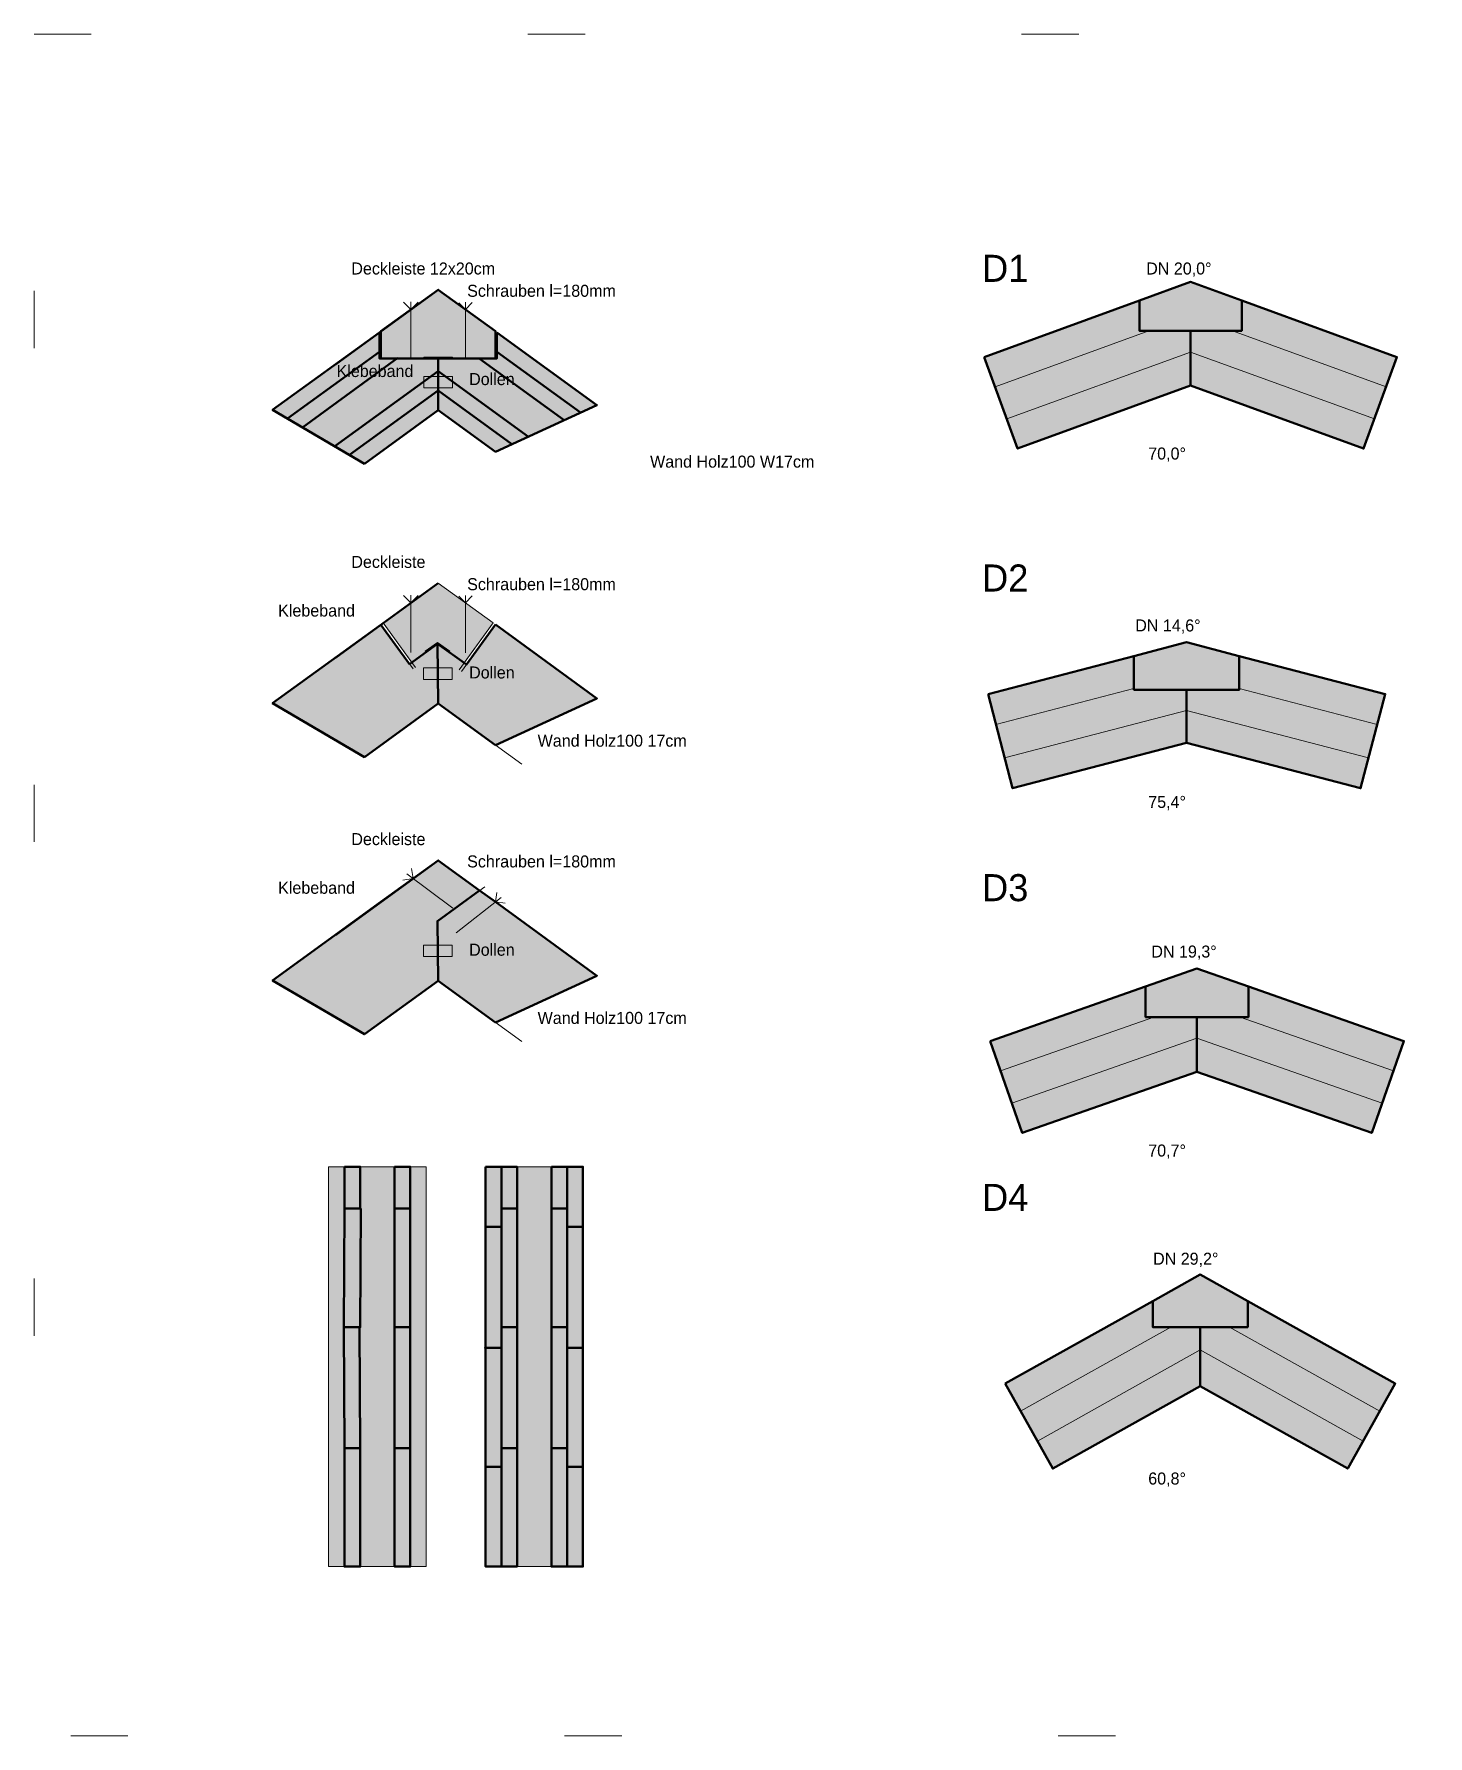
# Model space of a CAD drawing. Header units: metres. Extents: x -10.1 to 11.3, y -12.1 to -0.2.
# Drawn here: x -1.425 to 1.009, y -5.194 to -2.224 of the extents above; entities that cross this region are included whole.
import ezdxf

# ---------------------------------------------------------------- set-up
doc = ezdxf.new("R2010")
doc.units = ezdxf.units.M
doc.header["$LTSCALE"] = 0.254
doc.header["$PDMODE"] = 1
doc.header["$PDSIZE"] = -2
doc.linetypes.add('ACAD_ISO07W100', pattern=[3, 0, -3])
doc.linetypes.add('Dash Style-5', pattern=[0.041656, 0.013885, -0.027771])
for name, color, linetype, lineweight, true_color in [('Dimension', 7, 'Continuous', 5, 0x000000), ('Fläche-Holz', 30, 'Continuous', 5, 0xff7f00), ('Linie ... Line-Plankopf', 7, 'ACAD_ISO07W100', 5, 0x000000), ('Linie-Detail', 1, 'Continuous', 25, 0xff0000), ('None', 7, 'Continuous', 5, 0x000000), ('Schnitt-Holz', 7, 'Continuous', 50, 0x995f4c)]:
    doc.layers.add(name, color=color, linetype=linetype, lineweight=lineweight, true_color=true_color)
doc.layers.add('Linie-Verdeckt', color=7, linetype='Dash Style-5', lineweight=5)
doc.styles.add('textstyle18', font='')
doc.styles.add('textstyle19', font='')
doc.styles.add('textstyle20', font='')
doc.styles.add('textstyle21', font='')
doc.styles.add('textstyle22', font='')
doc.styles.add('textstyle23', font='')
doc.styles.add('textstyle24', font='')
doc.styles.add('textstyle25', font='')
doc.styles.add('textstyle26', font='')
doc.styles.add('textstyle27', font='')
doc.styles.add('textstyle28', font='')
doc.styles.add('textstyle29', font='')
doc.styles.add('textstyle30', font='')
doc.styles.add('textstyle31', font='')
doc.styles.add('textstyle32', font='')
doc.styles.add('textstyle33', font='')
doc.styles.add('textstyle34', font='')
doc.styles.add('textstyle35', font='')
doc.styles.add('textstyle36', font='')
doc.styles.add('textstyle37', font='')
doc.styles.add('textstyle38', font='')
doc.styles.add('textstyle39', font='')
doc.styles.add('textstyle40', font='')
doc.styles.add('textstyle41', font='')
doc.styles.add('textstyle42', font='')
doc.styles.add('textstyle43', font='')
doc.styles.add('textstyle44', font='')
doc.styles.get('textstyle18').set_extended_font_data('Futura Light BT')
doc.styles.get('textstyle19').set_extended_font_data('Futura Light BT')
doc.styles.get('textstyle20').set_extended_font_data('Futura Light BT')
doc.styles.get('textstyle21').set_extended_font_data('Futura Light BT')
doc.styles.get('textstyle22').set_extended_font_data('Futura Light BT')
doc.styles.get('textstyle23').set_extended_font_data('Futura Light BT')
doc.styles.get('textstyle24').set_extended_font_data('Futura Light BT')
doc.styles.get('textstyle25').set_extended_font_data('Futura Light BT')
doc.styles.get('textstyle26').set_extended_font_data('Futura Light BT')
doc.styles.get('textstyle27').set_extended_font_data('Futura Light BT')
doc.styles.get('textstyle28').set_extended_font_data('Futura Light BT')
doc.styles.get('textstyle29').set_extended_font_data('Futura Light BT')
doc.styles.get('textstyle30').set_extended_font_data('Futura Light BT')
doc.styles.get('textstyle31').set_extended_font_data('Futura Light BT')
doc.styles.get('textstyle32').set_extended_font_data('Futura Light BT')
doc.styles.get('textstyle33').set_extended_font_data('Futura Light BT')
doc.styles.get('textstyle34').set_extended_font_data('Futura Light BT')
doc.styles.get('textstyle35').set_extended_font_data('Futura Light BT')
doc.styles.get('textstyle36').set_extended_font_data('Futura Light BT')
doc.styles.get('textstyle37').set_extended_font_data('Futura Light BT')
doc.styles.get('textstyle38').set_extended_font_data('Futura Light BT')
doc.styles.get('textstyle39').set_extended_font_data('Futura Light BT')
doc.styles.get('textstyle40').set_extended_font_data('Futura Light BT')
doc.styles.get('textstyle41').set_extended_font_data('Futura Light BT')
doc.styles.get('textstyle42').set_extended_font_data('Futura Light BT')
doc.styles.get('textstyle43').set_extended_font_data('Futura Light BT')
doc.styles.get('textstyle44').set_extended_font_data('Futura Light BT')

# ---------------------------------------------------------------- blocks, each defined once
blk = doc.blocks.new('Group')
at = {"layer": 'None', "color": 7, "lineweight": 5}
for q in [(-0.8459, -3.7945), (-0.8613, -3.8149)]:
    blk.add_line((-0.8433, -3.8122), q, dxfattribs=at)
at = {"layer": 'None', "color": 7, "linetype": 'Dash Style-5', "lineweight": 5}
blk.add_line((-0.8541, -3.8042), (-0.6988, -3.9195), dxfattribs=at)
blk = doc.blocks.new('Group-1')
at = {"layer": 'None', "color": 7, "linetype": 'Dash Style-5', "lineweight": 5}
blk.add_line((-0.6896, -3.8452), (-0.8411, -3.9643), dxfattribs=at)
at = {"layer": 'None', "color": 7, "lineweight": 5}
for p, q in [((-0.6996, -3.8531), (-0.6826, -3.8551)), ((-0.6994, -3.853), (-0.6975, -3.8368))]:
    blk.add_line(p, q, dxfattribs=at)

msp = doc.modelspace()

# ---------------------------------------------------------------- hatches: boundary and pattern name
at = {"layer": 'None', "linetype": 'Continuous', "lineweight": 0, "transparency": 33554687}
for points in [[(-0.7442, -2.7879), (-0.6942, -2.7879), (-0.6942, -2.7899), (-0.7442, -2.7899)], [(-0.7419, -3.3009), (-0.7205, -3.2853), (-0.7193, -3.287), (-0.7407, -3.3025)], [(-0.7001, -3.3024), (-0.7216, -3.287), (-0.7205, -3.2854), (-0.699, -3.3008)]]:
    msp.add_hatch(color=256, dxfattribs=at).paths.add_polyline_path(points, flags=0)
at = {"layer": 'Schnitt-Holz', "linetype": 'Continuous', "lineweight": 0, "true_color": 0xffdf7f, "transparency": 33554687}
for points in [[(-0.8192, -2.7899), (-0.8192, -2.7425), (-0.7192, -2.6699), (-0.6192, -2.7422), (-0.6192, -2.7899)], [(0.505, -2.7414), (0.505, -2.6888), (0.5943, -2.6563), (0.6835, -2.6888), (0.6835, -2.7414)], [(0.234, -2.7875), (0.505, -2.6888), (0.505, -2.7414), (0.5943, -2.7414), (0.5943, -2.8372), (0.2922, -2.9472)], [(0.5943, -2.7414), (0.6835, -2.7414), (0.6835, -2.6888), (0.9545, -2.7875), (0.8963, -2.9472), (0.5943, -2.8372)], [(-0.7193, -2.88), (-0.7193, -2.7899), (-0.8217, -2.7899), (-0.8217, -2.7443), (-1.0082, -2.8798), (-0.8479, -2.9735)], [(-0.6167, -2.7443), (-0.6167, -2.7899), (-0.7193, -2.7899), (-0.7193, -2.88), (-0.7193, -2.8801), (-0.6191, -2.9528), (-0.4421, -2.8712)], [(-0.8151, -3.2515), (-0.7192, -3.1819), (-0.6233, -3.2515), (-0.6738, -3.3213), (-0.7205, -3.2878), (-0.7652, -3.3203)], [(-0.7193, -3.392), (-0.7205, -3.2878), (-0.7692, -3.3232), (-0.8192, -3.2545), (-1.0082, -3.3917), (-0.8479, -3.4855)], [(-0.6192, -3.2544), (-0.6698, -3.3242), (-0.7205, -3.2878), (-0.7193, -3.392), (-0.7193, -3.3921), (-0.6191, -3.4647), (-0.4421, -3.3832)], [(0.4954, -3.3679), (0.4954, -3.3092), (0.5874, -3.2852), (0.6793, -3.3092), (0.6793, -3.3679)], [(0.2407, -3.3755), (0.2835, -3.54), (0.5874, -3.4609), (0.5874, -3.3679), (0.4954, -3.3679), (0.4954, -3.3092)], [(0.5874, -3.3679), (0.6793, -3.3679), (0.6793, -3.3092), (0.9341, -3.3755), (0.8912, -3.54), (0.5874, -3.4609)], [(-0.7193, -3.8758), (-0.7205, -3.7716), (-0.6469, -3.7182), (-0.7192, -3.6657), (-0.8192, -3.7383), (-1.0082, -3.8756), (-0.8479, -3.9693)], [(-0.6192, -3.7383), (-0.6469, -3.7182), (-0.7205, -3.7716), (-0.7193, -3.8758), (-0.7193, -3.8759), (-0.6191, -3.9486), (-0.4421, -3.867)], [(0.5158, -3.8859), (0.6055, -3.8545), (0.6952, -3.8859), (0.6952, -3.9393), (0.5158, -3.9393)], [(0.2443, -3.981), (0.3005, -4.1414), (0.6055, -4.0346), (0.6055, -3.9393), (0.5158, -3.9393), (0.5158, -3.8859)], [(0.6055, -4.0346), (0.6055, -3.9393), (0.6952, -3.9393), (0.6952, -3.8859), (0.9667, -3.981), (0.9105, -4.1414)], [(-0.8829, -4.2003), (-0.8553, -4.2004), (-0.8554, -4.2733), (-0.883, -4.2733)], [(-0.7954, -4.2003), (-0.7679, -4.2003), (-0.7679, -4.2733), (-0.7954, -4.2733)], [(-0.6364, -4.2003), (-0.6089, -4.2003), (-0.6089, -4.3053), (-0.6364, -4.3053)], [(-0.6089, -4.2003), (-0.5814, -4.2003), (-0.5814, -4.2733), (-0.6089, -4.2733)], [(-0.5214, -4.2003), (-0.4939, -4.2003), (-0.4939, -4.2733), (-0.5214, -4.2733)], [(-0.4939, -4.2003), (-0.4664, -4.2003), (-0.4664, -4.3053), (-0.4939, -4.3053)], [(-0.883, -4.2733), (-0.8544, -4.2734), (-0.8554, -4.4804), (-0.884, -4.4803)], [(-0.7954, -4.2733), (-0.7679, -4.2733), (-0.7679, -4.4803), (-0.7954, -4.4803)], [(-0.6089, -4.2733), (-0.5814, -4.2733), (-0.5814, -4.4803), (-0.6089, -4.4803)], [(-0.5214, -4.2733), (-0.4939, -4.2733), (-0.4939, -4.4803), (-0.5214, -4.4803)], [(-0.6364, -4.3053), (-0.6089, -4.3053), (-0.6089, -4.5163), (-0.6364, -4.5163)], [(-0.4939, -4.3053), (-0.4664, -4.3053), (-0.4664, -4.5163), (-0.4939, -4.5163)], [(0.5282, -4.4801), (0.5282, -4.4348), (0.6111, -4.3885), (0.6941, -4.4348), (0.6941, -4.4801)], [(0.2707, -4.5787), (0.3536, -4.7271), (0.6111, -4.5832), (0.6111, -4.4801), (0.5282, -4.4801), (0.5282, -4.4348)], [(0.6111, -4.4801), (0.6941, -4.4801), (0.6941, -4.4348), (0.9516, -4.5787), (0.8686, -4.7271), (0.6111, -4.5832)], [(-0.884, -4.4803), (-0.8565, -4.4801), (-0.8554, -4.6911), (-0.8829, -4.6913)], [(-0.7954, -4.4803), (-0.7679, -4.4803), (-0.7679, -4.6913), (-0.7954, -4.6913)], [(-0.6089, -4.4803), (-0.5814, -4.4803), (-0.5814, -4.6913), (-0.6089, -4.6913)], [(-0.5214, -4.4803), (-0.4939, -4.4803), (-0.4939, -4.6913), (-0.5214, -4.6913)], [(-0.6364, -4.5163), (-0.6089, -4.5163), (-0.6089, -4.7243), (-0.6364, -4.7243)], [(-0.4939, -4.5163), (-0.4664, -4.5163), (-0.4664, -4.7243), (-0.4939, -4.7243)], [(-0.8829, -4.6913), (-0.8554, -4.6913), (-0.8554, -4.8982), (-0.8829, -4.8982)], [(-0.7954, -4.6913), (-0.7679, -4.6913), (-0.7679, -4.8982), (-0.7954, -4.8982)], [(-0.6089, -4.6913), (-0.5814, -4.6913), (-0.5814, -4.8982), (-0.6089, -4.8982)], [(-0.5214, -4.6913), (-0.4939, -4.6913), (-0.4939, -4.8982), (-0.5214, -4.8982)], [(-0.6364, -4.7243), (-0.6089, -4.7243), (-0.6089, -4.8982), (-0.6364, -4.8982)], [(-0.4939, -4.7243), (-0.4664, -4.7243), (-0.4664, -4.8982), (-0.4939, -4.8982)]]:
    msp.add_hatch(color=41, dxfattribs=at).paths.add_polyline_path(points, flags=0)

# ---------------------------------------------------------------- linework, layer by layer
at = {"layer": 'Fläche-Holz', "color": 40, "true_color": 0xffbf00}
for points in [[(-0.9104, -4.8982), (-0.8829, -4.8982), (-0.9104, -4.2003), (-0.8829, -4.2003)], [(-0.8554, -4.8982), (-0.7954, -4.8982), (-0.8554, -4.2003), (-0.7954, -4.2003)], [(-0.7679, -4.8982), (-0.7404, -4.8982), (-0.7679, -4.2003), (-0.7404, -4.2003)], [(-0.5814, -4.8982), (-0.5214, -4.8982), (-0.5814, -4.2003), (-0.5214, -4.2003)]]:
    msp.add_solid(points, dxfattribs=at)
at = {"layer": 'Linie ... Line-Plankopf', "flags": 128}
msp.add_lwpolyline([(-1.4248, -2.2237), (2.7752, -2.2237), (2.7752, -5.1937), (-1.4248, -5.1937)], close=True, dxfattribs=at)
at = {"layer": 'Linie-Verdeckt'}
for points in [[(-0.7443, -2.8213), (-0.6943, -2.8213), (-0.6943, -2.8413), (-0.7443, -2.8413)], [(-0.7449, -3.3299), (-0.6949, -3.3299), (-0.6949, -3.3499), (-0.7449, -3.3499)], [(-0.7449, -3.8137), (-0.6949, -3.8137), (-0.6949, -3.8337), (-0.7449, -3.8337)]]:
    msp.add_lwpolyline(points, close=True, dxfattribs=at)
at = {"layer": 'None', "lineweight": 5}
for p, q in [((0.5943, -2.6563), (0.234, -2.7875)), ((0.5943, -2.6563), (0.505, -2.6888)), ((0.5943, -2.6563), (0.9545, -2.7875)), ((-0.7668, -2.7044), (-0.7796, -2.6916)), ((-0.7668, -2.7044), (-0.7541, -2.6917)), ((-0.6717, -2.7043), (-0.6833, -2.6927)), ((-0.6718, -2.7044), (-0.6597, -2.6923)), ((0.505, -2.7414), (0.505, -2.6888)), ((0.6835, -2.7414), (0.6835, -2.6888)), ((0.5212, -2.7414), (0.2529, -2.8392)), ((0.6835, -2.7414), (0.505, -2.7414)), ((0.5943, -2.7414), (0.5943, -2.8372)), ((0.6673, -2.7414), (0.9357, -2.8392)), ((0.5943, -2.7787), (0.2734, -2.8955)), ((0.5943, -2.7787), (0.9151, -2.8955)), ((0.5943, -2.8372), (0.2922, -2.9472)), ((0.5943, -2.8372), (0.8963, -2.9472)), ((-0.7668, -3.2164), (-0.7796, -3.2035)), ((-0.7668, -3.2164), (-0.7541, -3.2037)), ((-0.6717, -3.2162), (-0.6833, -3.2047)), ((-0.6718, -3.2164), (-0.6597, -3.2043)), ((-1.0082, -3.3917), (-0.8192, -3.2545)), ((-0.8192, -3.2545), (-0.763, -3.3318)), ((-0.8151, -3.2515), (-0.7589, -3.3289)), ((-0.6233, -3.2515), (-0.6827, -3.3335)), ((-0.6192, -3.2544), (-0.6787, -3.3364)), ((0.2407, -3.3755), (0.5874, -3.2852)), ((0.9341, -3.3755), (0.5874, -3.2852)), ((0.4954, -3.3092), (0.4954, -3.3679)), ((0.6793, -3.3092), (0.6793, -3.3679)), ((0.2545, -3.4287), (0.4954, -3.366)), ((0.4954, -3.3679), (0.6793, -3.3679)), ((0.9202, -3.4287), (0.6793, -3.366)), ((-0.7193, -3.3921), (-0.5733, -3.498)), ((0.2697, -3.4868), (0.5874, -3.404)), ((0.9051, -3.4868), (0.5874, -3.404)), ((0.2835, -3.54), (0.5874, -3.4609)), ((0.8912, -3.54), (0.5874, -3.4609)), ((-0.7193, -3.6657), (-0.6192, -3.7383)), ((-0.7205, -3.7716), (-0.638, -3.7117)), ((-1.0082, -3.8756), (-0.8192, -3.7383)), ((0.6055, -3.8545), (0.2443, -3.981)), ((0.6055, -3.8545), (0.5158, -3.8859)), ((0.6055, -3.8545), (0.9667, -3.981)), ((-0.7193, -3.8759), (-0.5733, -3.9818)), ((0.5158, -3.8859), (0.5158, -3.9393)), ((0.6952, -3.8859), (0.6952, -3.9393)), ((0.5299, -3.9393), (0.2625, -4.0329)), ((0.5158, -3.9393), (0.6952, -3.9393)), ((0.6811, -3.9393), (0.9486, -4.0329)), ((0.6055, -3.9763), (0.2823, -4.0895)), ((0.6055, -3.9763), (0.9287, -4.0895)), ((0.6055, -4.0346), (0.3005, -4.1414)), ((0.6055, -4.0346), (0.9105, -4.1414)), ((-0.883, -4.2733), (-0.8554, -4.2733)), ((-0.7954, -4.2733), (-0.7679, -4.2733)), ((-0.6089, -4.2733), (-0.5814, -4.2733)), ((-0.5214, -4.2733), (-0.4939, -4.2733)), ((-0.638, -4.3053), (-0.6089, -4.3053)), ((-0.4939, -4.3053), (-0.4664, -4.3053)), ((0.6111, -4.3885), (0.2707, -4.5787)), ((0.6111, -4.3885), (0.5282, -4.4348)), ((0.6111, -4.3885), (0.9516, -4.5787)), ((0.5282, -4.4348), (0.5282, -4.4801)), ((0.6941, -4.4801), (0.6941, -4.4348)), ((-0.884, -4.4803), (-0.8554, -4.4803)), ((-0.7954, -4.4803), (-0.7679, -4.4803)), ((-0.6089, -4.4803), (-0.5814, -4.4803)), ((-0.5214, -4.4803), (-0.4939, -4.4803)), ((0.5599, -4.4801), (0.2975, -4.6267)), ((0.5282, -4.4801), (0.6941, -4.4801)), ((0.6624, -4.4801), (0.9247, -4.6267)), ((-0.639, -4.5163), (-0.6089, -4.5163)), ((-0.4939, -4.5163), (-0.4664, -4.5163)), ((0.6111, -4.5202), (0.3268, -4.6791)), ((0.6111, -4.5202), (0.8955, -4.6791)), ((0.6111, -4.5832), (0.3536, -4.7271)), ((0.6111, -4.5832), (0.8686, -4.7271)), ((-0.8829, -4.6913), (-0.8554, -4.6913)), ((-0.7954, -4.6913), (-0.7679, -4.6913)), ((-0.6089, -4.6913), (-0.5814, -4.6913)), ((-0.5214, -4.6913), (-0.4939, -4.6913)), ((-0.637, -4.7243), (-0.6089, -4.7243)), ((-0.4939, -4.7243), (-0.4664, -4.7243))]:
    msp.add_line(p, q, dxfattribs=at)
at = {"layer": 'None', "linetype": 'Dash Style-5', "lineweight": 5}
for p, q in [((-0.7668, -2.6909), (-0.7668, -2.8844)), ((-0.6718, -2.6917), (-0.6718, -2.8844)), ((-0.7668, -3.2029), (-0.7668, -3.3964)), ((-0.6718, -3.2037), (-0.6718, -3.3964))]:
    msp.add_line(p, q, dxfattribs=at)
at = {"layer": 'None', "lineweight": 5}
for points in [[(-0.7442, -2.7879), (-0.6942, -2.7879), (-0.6942, -2.7899), (-0.7442, -2.7899)], [(-0.7419, -3.3009), (-0.7205, -3.2853), (-0.7193, -3.287), (-0.7407, -3.3025)], [(-0.7001, -3.3024), (-0.7216, -3.287), (-0.7205, -3.2854), (-0.699, -3.3008)], [(-0.9104, -4.2003), (-0.8829, -4.2003), (-0.8829, -4.8982), (-0.9104, -4.8982)], [(-0.8829, -4.2003), (-0.8554, -4.2003), (-0.8554, -4.8982), (-0.8829, -4.8982)], [(-0.8554, -4.2003), (-0.7954, -4.2003), (-0.7954, -4.8982), (-0.8554, -4.8982)], [(-0.7954, -4.2003), (-0.7679, -4.2003), (-0.7679, -4.8982), (-0.7954, -4.8982)], [(-0.7679, -4.2003), (-0.7404, -4.2003), (-0.7404, -4.8982), (-0.7679, -4.8982)], [(-0.6364, -4.2003), (-0.6089, -4.2003), (-0.6089, -4.8982), (-0.6364, -4.8982)], [(-0.6089, -4.2003), (-0.5814, -4.2003), (-0.5814, -4.8982), (-0.6089, -4.8982)], [(-0.5814, -4.2003), (-0.5214, -4.2003), (-0.5214, -4.8982), (-0.5814, -4.8982)], [(-0.5214, -4.2003), (-0.4939, -4.2003), (-0.4939, -4.8982), (-0.5214, -4.8982)], [(-0.4939, -4.2003), (-0.4664, -4.2003), (-0.4664, -4.8982), (-0.4939, -4.8982)]]:
    msp.add_lwpolyline(points, close=True, dxfattribs=at)
at = {"layer": 'None', "linetype": 'Continuous', "lineweight": 5}
for p in [(-0.7192, -3.1819), (-0.7192, -3.6657)]:
    msp.add_point(p, dxfattribs=at)
at = {"layer": 'Schnitt-Holz'}
for p, q in [((-0.7193, -2.6699), (-0.8986, -2.8002)), ((-1.0082, -2.8798), (-0.8217, -2.7443)), ((-0.9822, -2.8949), (-0.8217, -2.7783)), ((-0.9563, -2.9101), (-0.7894, -2.7888)), ((-0.4994, -2.8976), (-0.6476, -2.7899)), ((-0.4708, -2.8844), (-0.6168, -2.7783)), ((-0.8998, -2.9432), (-0.7193, -2.812)), ((-0.5618, -2.9264), (-0.7193, -2.812)), ((-0.8738, -2.9583), (-0.7193, -2.846)), ((-0.5905, -2.9396), (-0.7193, -2.846)), ((-0.8479, -2.9735), (-0.7193, -2.88)), ((-0.7193, -3.1819), (-0.8986, -3.3122)), ((-0.7193, -3.6657), (-0.8986, -3.796))]:
    msp.add_line(p, q, dxfattribs=at)
for points in [[(-0.8192, -2.7899), (-0.8192, -2.7425), (-0.7192, -2.6699), (-0.6192, -2.7422), (-0.6192, -2.7899)], [(0.505, -2.7414), (0.505, -2.6888), (0.5943, -2.6563), (0.6835, -2.6888), (0.6835, -2.7414)], [(0.234, -2.7875), (0.505, -2.6888), (0.505, -2.7414), (0.5943, -2.7414), (0.5943, -2.8372), (0.2922, -2.9472)], [(0.5943, -2.7414), (0.6835, -2.7414), (0.6835, -2.6888), (0.9545, -2.7875), (0.8963, -2.9472), (0.5943, -2.8372)], [(-0.7193, -2.88), (-0.7193, -2.7899), (-0.8217, -2.7899), (-0.8217, -2.7443), (-1.0082, -2.8798), (-0.8479, -2.9735)], [(-0.6167, -2.7443), (-0.6167, -2.7899), (-0.7193, -2.7899), (-0.7193, -2.88), (-0.7193, -2.8801), (-0.6191, -2.9528), (-0.4421, -2.8712)], [(-0.7193, -3.392), (-0.7205, -3.2878), (-0.7692, -3.3232), (-0.8192, -3.2545), (-1.0082, -3.3917), (-0.8479, -3.4855)], [(-0.6192, -3.2544), (-0.6698, -3.3242), (-0.7205, -3.2878), (-0.7193, -3.392), (-0.7193, -3.3921), (-0.6191, -3.4647), (-0.4421, -3.3832)], [(0.4954, -3.3679), (0.4954, -3.3092), (0.5874, -3.2852), (0.6793, -3.3092), (0.6793, -3.3679)], [(0.2407, -3.3755), (0.2835, -3.54), (0.5874, -3.4609), (0.5874, -3.3679), (0.4954, -3.3679), (0.4954, -3.3092)], [(0.5874, -3.3679), (0.6793, -3.3679), (0.6793, -3.3092), (0.9341, -3.3755), (0.8912, -3.54), (0.5874, -3.4609)], [(-0.7193, -3.8758), (-0.7205, -3.7716), (-0.6469, -3.7182), (-0.7192, -3.6657), (-0.8192, -3.7383), (-1.0082, -3.8756), (-0.8479, -3.9693)], [(-0.6192, -3.7383), (-0.6469, -3.7182), (-0.7205, -3.7716), (-0.7193, -3.8758), (-0.7193, -3.8759), (-0.6191, -3.9486), (-0.4421, -3.867)], [(0.5158, -3.8859), (0.6055, -3.8545), (0.6952, -3.8859), (0.6952, -3.9393), (0.5158, -3.9393)], [(0.2443, -3.981), (0.3005, -4.1414), (0.6055, -4.0346), (0.6055, -3.9393), (0.5158, -3.9393), (0.5158, -3.8859)], [(0.6055, -4.0346), (0.6055, -3.9393), (0.6952, -3.9393), (0.6952, -3.8859), (0.9667, -3.981), (0.9105, -4.1414)], [(-0.8829, -4.2003), (-0.8553, -4.2004), (-0.8554, -4.2733), (-0.883, -4.2733)], [(-0.7954, -4.2003), (-0.7679, -4.2003), (-0.7679, -4.2733), (-0.7954, -4.2733)], [(-0.6364, -4.2003), (-0.6089, -4.2003), (-0.6089, -4.3053), (-0.6364, -4.3053)], [(-0.6089, -4.2003), (-0.5814, -4.2003), (-0.5814, -4.2733), (-0.6089, -4.2733)], [(-0.5214, -4.2003), (-0.4939, -4.2003), (-0.4939, -4.2733), (-0.5214, -4.2733)], [(-0.4939, -4.2003), (-0.4664, -4.2003), (-0.4664, -4.3053), (-0.4939, -4.3053)], [(-0.883, -4.2733), (-0.8544, -4.2734), (-0.8554, -4.4804), (-0.884, -4.4803)], [(-0.7954, -4.2733), (-0.7679, -4.2733), (-0.7679, -4.4803), (-0.7954, -4.4803)], [(-0.6089, -4.2733), (-0.5814, -4.2733), (-0.5814, -4.4803), (-0.6089, -4.4803)], [(-0.5214, -4.2733), (-0.4939, -4.2733), (-0.4939, -4.4803), (-0.5214, -4.4803)], [(-0.6364, -4.3053), (-0.6089, -4.3053), (-0.6089, -4.5163), (-0.6364, -4.5163)], [(-0.4939, -4.3053), (-0.4664, -4.3053), (-0.4664, -4.5163), (-0.4939, -4.5163)], [(0.5282, -4.4801), (0.5282, -4.4348), (0.6111, -4.3885), (0.6941, -4.4348), (0.6941, -4.4801)], [(0.2707, -4.5787), (0.3536, -4.7271), (0.6111, -4.5832), (0.6111, -4.4801), (0.5282, -4.4801), (0.5282, -4.4348)], [(0.6111, -4.4801), (0.6941, -4.4801), (0.6941, -4.4348), (0.9516, -4.5787), (0.8686, -4.7271), (0.6111, -4.5832)], [(-0.884, -4.4803), (-0.8565, -4.4801), (-0.8554, -4.6911), (-0.8829, -4.6913)], [(-0.7954, -4.4803), (-0.7679, -4.4803), (-0.7679, -4.6913), (-0.7954, -4.6913)], [(-0.6089, -4.4803), (-0.5814, -4.4803), (-0.5814, -4.6913), (-0.6089, -4.6913)], [(-0.5214, -4.4803), (-0.4939, -4.4803), (-0.4939, -4.6913), (-0.5214, -4.6913)], [(-0.6364, -4.5163), (-0.6089, -4.5163), (-0.6089, -4.7243), (-0.6364, -4.7243)], [(-0.4939, -4.5163), (-0.4664, -4.5163), (-0.4664, -4.7243), (-0.4939, -4.7243)], [(-0.8829, -4.6913), (-0.8554, -4.6913), (-0.8554, -4.8982), (-0.8829, -4.8982)], [(-0.7954, -4.6913), (-0.7679, -4.6913), (-0.7679, -4.8982), (-0.7954, -4.8982)], [(-0.6089, -4.6913), (-0.5814, -4.6913), (-0.5814, -4.8982), (-0.6089, -4.8982)], [(-0.5214, -4.6913), (-0.4939, -4.6913), (-0.4939, -4.8982), (-0.5214, -4.8982)], [(-0.6364, -4.7243), (-0.6089, -4.7243), (-0.6089, -4.8982), (-0.6364, -4.8982)], [(-0.4939, -4.7243), (-0.4664, -4.7243), (-0.4664, -4.8982), (-0.4939, -4.8982)]]:
    msp.add_lwpolyline(points, close=True, dxfattribs=at)
at = {"layer": 'Schnitt-Holz', "color": 25, "linetype": 'Continuous', "lineweight": 5, "true_color": 0x995f4c}
msp.add_lwpolyline([(-0.8151, -3.2515), (-0.7192, -3.1819), (-0.6233, -3.2515), (-0.6738, -3.3213), (-0.7205, -3.2878), (-0.7652, -3.3203)], close=True, dxfattribs=at)

# ---------------------------------------------------------------- block references
at = {"layer": 'None'}
for name in ['Group', 'Group-1']:
    msp.add_blockref(name, (0.0804, 0.1148), dxfattribs=at)

# ---------------------------------------------------------------- texts
at = {"layer": 'Dimension', "char_height": 0.02097, "attachment_point": 1, "line_spacing_factor": 0.972742}
for s, insert, style in [('DN 20,0°', (0.5168, -2.6224), 'textstyle40'), ('DN 14,6°', (0.4977, -3.2453), 'textstyle41'), ('DN 19,3°', (0.5258, -3.8144), 'textstyle42'), ('DN 29,2°', (0.5288, -4.3504), 'textstyle43')]:
    msp.add_mtext(s, dxfattribs=dict(at, insert=insert, style=style))
at = {"layer": 'Linie-Detail', "char_height": 0.04719, "attachment_point": 1, "line_spacing_factor": 0.972742}
for s, insert, style in [('{\\C1;\\lD1}', (0.2304, -2.609), 'textstyle33'), ('{\\C1;\\lD2}', (0.2304, -3.1494), 'textstyle34'), ('{\\C1;\\lD3\\P}', (0.2304, -3.6898), 'textstyle35'), ('{\\C1;\\lD4}', (0.2304, -4.2303), 'textstyle36')]:
    msp.add_mtext(s, dxfattribs=dict(at, insert=insert, style=style))
at = {"layer": 'None', "attachment_point": 1, "line_spacing_factor": 0.972742}
for s, insert, char_height, style in [('Deckleiste 12x20cm ', (-0.8708, -2.6224), 0.020973, 'textstyle19'), ('Schrauben l=180mm', (-0.6686, -2.6613), 0.020973, 'textstyle18'), ('Klebeband', (-0.8966, -2.8013), 0.02097, 'textstyle32'), ('Dollen', (-0.6652, -2.8154), 0.02097, 'textstyle31'), ('Wand Holz100 W17cm', (-0.3493, -2.9594), 0.020973, 'textstyle20'), ('70,0°', (0.5204, -2.9453), 0.02097, 'textstyle37'), ('Deckleiste\\P', (-0.8708, -3.1344), 0.02097, 'textstyle23'), ('Schrauben l=180mm', (-0.6686, -3.1733), 0.020973, 'textstyle22'), ('Klebeband', (-0.9986, -3.2193), 0.02097, 'textstyle24'), ('Dollen', (-0.6652, -3.3274), 0.02097, 'textstyle21'), ('Wand Holz100 17cm', (-0.5456, -3.4464), 0.020973, 'textstyle25'), ('75,4°', (0.5204, -3.5533), 0.02097, 'textstyle38'), ('Deckleiste\\P', (-0.8708, -3.6182), 0.02097, 'textstyle28'), ('Schrauben l=180mm', (-0.6686, -3.6571), 0.020973, 'textstyle27'), ('Klebeband', (-0.9986, -3.7031), 0.02097, 'textstyle29'), ('Dollen', (-0.6652, -3.8112), 0.02097, 'textstyle26'), ('Wand Holz100 17cm', (-0.5456, -3.9302), 0.020973, 'textstyle30'), ('70,7°', (0.5204, -4.1616), 0.02097, 'textstyle39'), ('60,8°', (0.5204, -4.734), 0.02097, 'textstyle44')]:
    msp.add_mtext(s, dxfattribs=dict(at, insert=insert, char_height=char_height, style=style))

doc.saveas('drawing.dxf')
